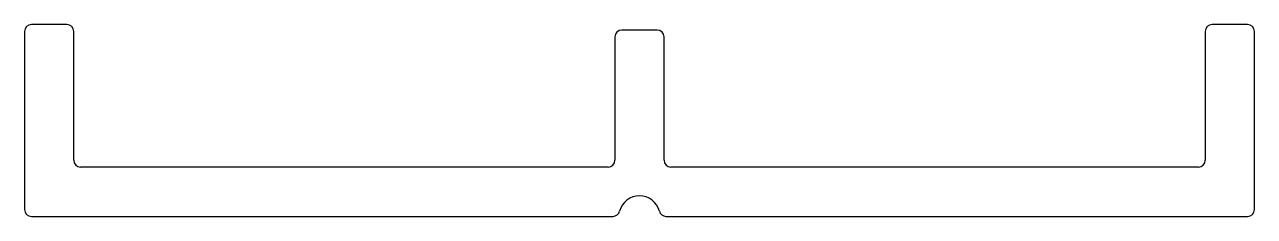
# Model space of a CAD drawing. Extents: x 405.5 to 450.5, y 846 to 853.
import ezdxf

# ---------------------------------------------------------------- set-up
doc = ezdxf.new("R2010")
doc.units = 0
doc.layers.get('0').update_dxf_attribs({"linetype": 'CONTINUOUS'})

msp = doc.modelspace()

# ---------------------------------------------------------------- linework, layer by layer
for p, q in [((405.486, 852.777), (405.486, 846.277)), ((407.036, 853.027), (405.736, 853.027)), ((407.286, 848.077), (407.286, 852.777)), ((428.636, 852.827), (427.336, 852.827)), ((448.686, 852.777), (448.686, 848.077)), ((450.236, 853.027), (448.936, 853.027)), ((450.486, 846.277), (450.486, 852.777)), ((427.086, 852.577), (427.086, 848.077)), ((428.886, 848.077), (428.886, 852.577)), ((426.836, 847.827), (407.536, 847.827)), ((448.436, 847.827), (429.136, 847.827)), ((405.736, 846.027), (427.018, 846.027)), ((428.954, 846.027), (450.236, 846.027))]:
    msp.add_line(p, q)
for centre, radius, start, end in [((405.736, 852.777), 0.25, 90, 180), ((407.036, 852.777), 0.25, 0, 90), ((427.336, 852.577), 0.25, 90, 180), ((428.636, 852.577), 0.25, 0, 90), ((448.936, 852.777), 0.25, 90, 180), ((450.236, 852.777), 0.25, 0, 90), ((407.536, 848.077), 0.25, 180, 270), ((426.836, 848.077), 0.25, 270, 0), ((429.136, 848.077), 0.25, 180, 270), ((448.436, 848.077), 0.25, 270, 0), ((427.986, 846.027), 0.75, 14.4775, 165.5225), ((405.736, 846.277), 0.25, 180, 270), ((427.018, 846.277), 0.25, 270, 345.5225), ((428.954, 846.277), 0.25, 194.4775, 270), ((450.236, 846.277), 0.25, 270, 0)]:
    msp.add_arc(centre, radius, start, end)

doc.saveas('drawing.dxf')
